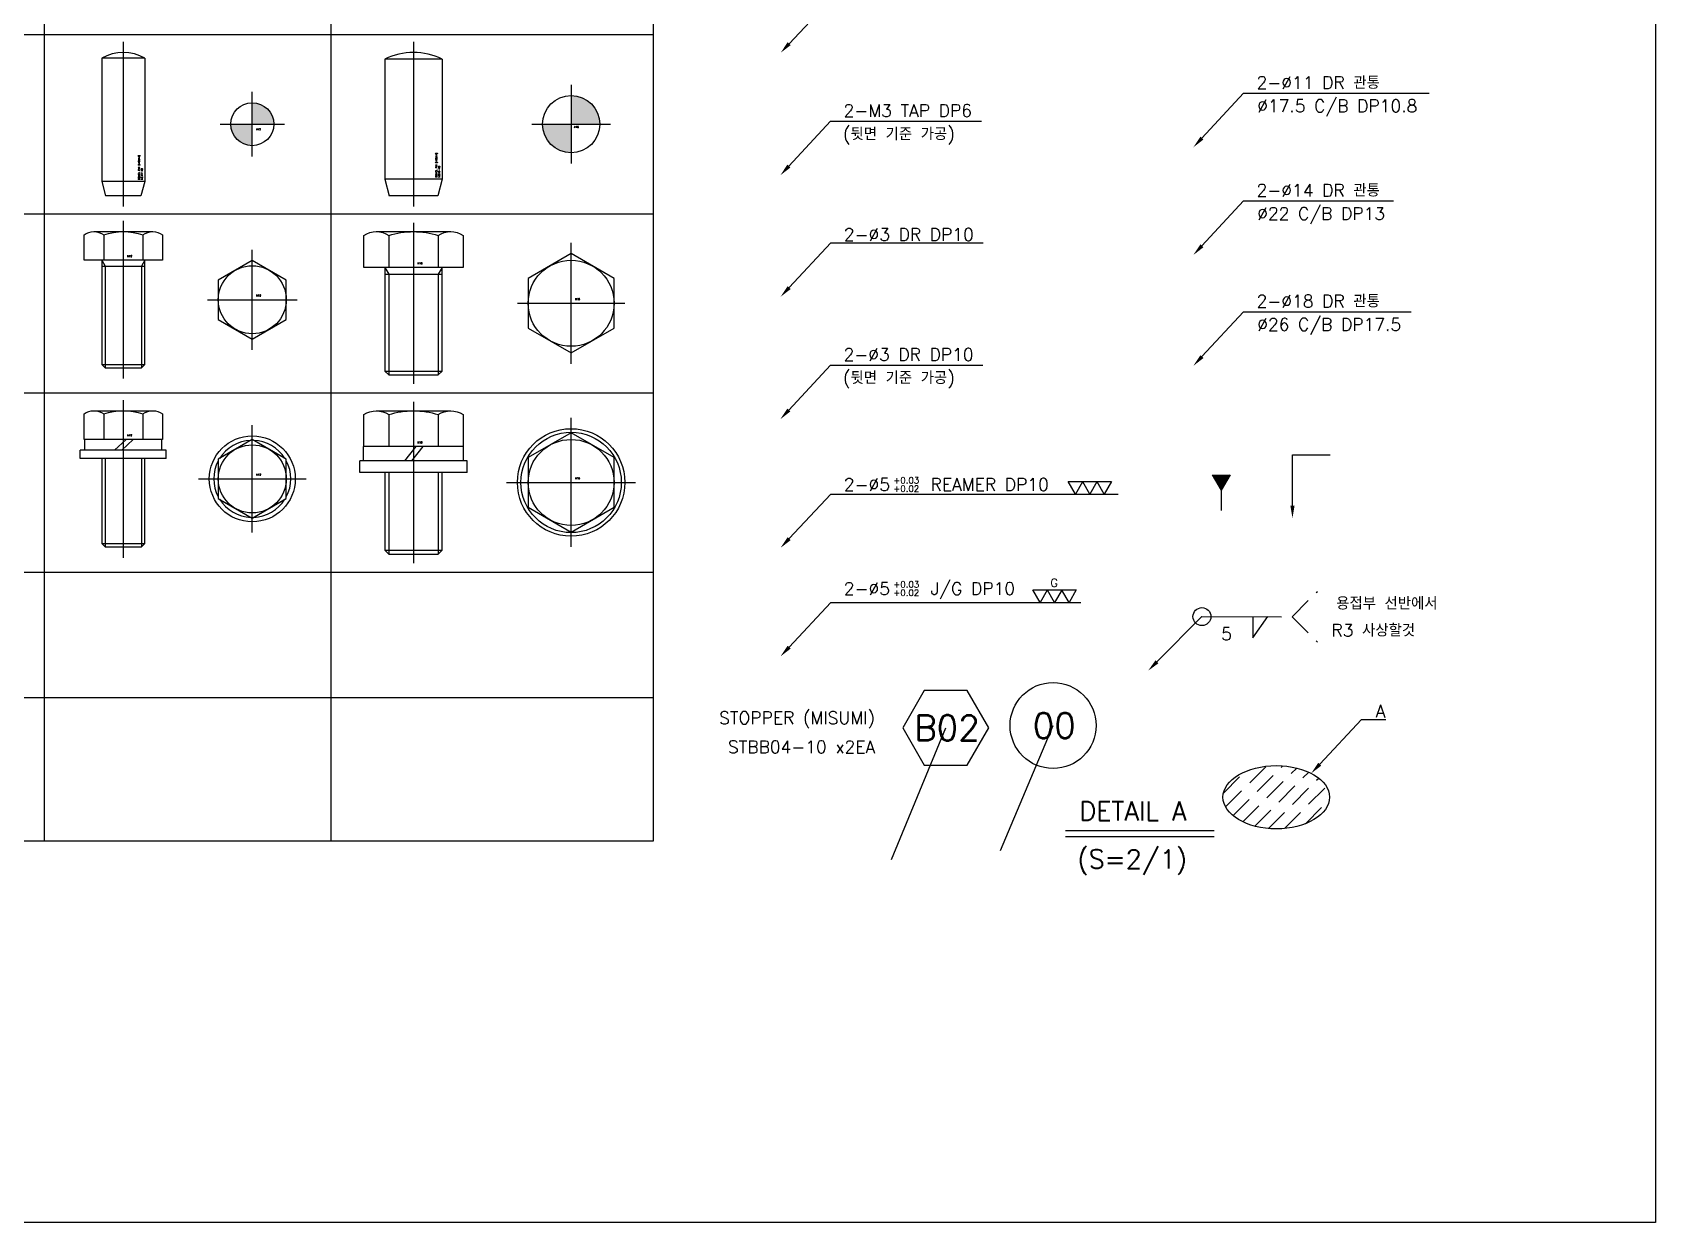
# Model space of a CAD drawing. Header units: millimetres. Extents: x -69 to 11173, y 1341 to 6119.
# Drawn here: x 2973.1 to 3426.1, y 4813.8 to 5145.9 of the extents above; entities that cross this region are included whole.
import ezdxf
from ezdxf.enums import TextEntityAlignment as Align

# ---------------------------------------------------------------- set-up
doc = ezdxf.new("R2010")
doc.units = ezdxf.units.MM
doc.linetypes.add('CENTER', pattern=[50.8, 31.75, -6.35, 6.35, -6.35])
doc.linetypes.add('HIDDEN', pattern=[9.525, 6.35, -3.175])
for name, color, linetype in [('1', 220, 'CENTER'), ('2', 181, 'HIDDEN'), ('3', 223, 'HIDDEN'), ('5', 3, 'Continuous')]:
    doc.layers.add(name, color=color, linetype=linetype)
doc.styles.get("Standard").update_dxf_attribs({"font": 'romans.shx', "bigfont": 'whgtxt.shx'})

msp = doc.modelspace()

# ---------------------------------------------------------------- hatches: boundary and pattern name
h = msp.add_hatch(color=256)
h.paths.add_polyline_path([(3034.43952, 5126.33639), (3034.43952, 5120.33639), (3040.43952, 5120.33639, 0.414213562)])
h.paths.add_polyline_path([(3034.43952, 5120.33639), (3028.43952, 5120.33639, 0.414213562), (3034.43952, 5114.33639)])
h.paths.add_polyline_path([(3035.27827, 5121.11774), (3037.44494, 5121.11774), (3037.44494, 5122.61774), (3035.27827, 5122.61774)], flags=24)
h = msp.add_hatch(color=256)
h.paths.add_polyline_path([(3123.43952, 5128.33639), (3123.43952, 5120.33639), (3131.43952, 5120.33639, 0.414213562)])
h.paths.add_polyline_path([(3123.43952, 5120.33639), (3115.43952, 5120.33639, 0.414213562), (3123.43952, 5112.33639)])
h.paths.add_polyline_path([(3124.55786, 5121.3782), (3127.44675, 5121.3782), (3127.44675, 5123.3782), (3124.55786, 5123.3782)], flags=24)
at = {"layer": '5', "ltscale": 5}
h = msp.add_hatch(color=256, dxfattribs=at)
h.paths.add_polyline_path([(3304.89222, 5022.48362), (3302.39222, 5022.48362), (3304.89222, 5018.1535)])
h.paths.add_polyline_path([(3307.39222, 5022.48362), (3304.89222, 5022.48362), (3304.89222, 5018.1535)])

# ---------------------------------------------------------------- linework, layer by layer
at = {"color": 8}
for p, q in [((2976.43952, 4920.33639), (2976.43952, 5497.83639)), ((3056.43952, 4920.33639), (3056.43952, 5497.83639)), ((3146.43952, 4920.33639), (3146.43952, 5497.83639)), ((2586.43952, 5145.33639), (3146.43952, 5145.33639)), ((2586.43952, 5095.33639), (3146.43952, 5095.33639)), ((2586.43952, 5045.33639), (3146.43952, 5045.33639)), ((2586.43952, 4995.33639), (3146.43952, 4995.33639)), ((2586.43952, 4960.33639), (3146.43952, 4960.33639)), ((2586.43952, 4920.33639), (3146.43952, 4920.33639))]:
    msp.add_line(p, q, dxfattribs=at)
for p, q in [((2992.43952, 5138.72869), (2992.43952, 5104.33639)), ((3004.43952, 5138.72869), (2992.43952, 5138.72869)), ((3004.43952, 5138.72869), (3004.43952, 5104.33639)), ((3087.43952, 5138.46075), (3071.43952, 5138.46075)), ((3071.43952, 5138.46075), (3071.43952, 5105.00306)), ((3087.43952, 5138.46075), (3087.43952, 5105.00306)), ((2992.43952, 5104.33639), (2993.51132, 5100.33639)), ((3004.43952, 5104.33639), (2992.43952, 5104.33639)), ((3004.43952, 5104.33639), (3003.36773, 5100.33639)), ((3087.43952, 5105.00306), (3071.43952, 5105.00306)), ((3071.43952, 5105.00306), (3072.68995, 5100.33639)), ((3087.43952, 5105.00306), (3086.18909, 5100.33639)), ((3003.36773, 5100.33639), (2993.51132, 5100.33639)), ((3086.18909, 5100.33639), (3072.68995, 5100.33639)), ((2990.21228, 5090.33639), (3006.66676, 5090.33639)), ((2992.95469, 5089.48788), (2992.95469, 5082.33639)), ((3003.92435, 5089.48788), (3003.92435, 5082.33639)), ((3069.04722, 5090.33639), (3089.83183, 5090.33639)), ((3072.51132, 5089.26459), (3072.51132, 5080.33639)), ((3086.36773, 5089.26459), (3086.36773, 5080.33639)), ((2992.43952, 5082.33639), (2992.43952, 5053.2836)), ((2992.43952, 5080.69576), (3004.43952, 5080.69576)), ((3004.43952, 5053.2836), (3004.43952, 5082.33639)), ((3071.43952, 5080.33639), (3071.43952, 5051.41892)), ((3087.43952, 5051.41892), (3087.43952, 5080.33639)), ((3071.43952, 5078.46139), (3087.43952, 5078.46139)), ((2992.43952, 5053.2836), (2993.38674, 5052.33639)), ((2992.43952, 5053.2836), (3004.43952, 5053.2836)), ((2993.38674, 5052.33639), (3003.49231, 5052.33639)), ((3003.49231, 5052.33639), (3004.43952, 5053.2836)), ((3071.43952, 5051.41892), (3072.52205, 5050.33639)), ((3071.43952, 5051.41892), (3087.43952, 5051.41892)), ((3072.52205, 5050.33639), (3086.35699, 5050.33639)), ((3086.35699, 5050.33639), (3087.43952, 5051.41892)), ((2990.21228, 5040.33639), (3006.66676, 5040.33639)), ((2992.95469, 5039.48788), (2992.95469, 5032.33639)), ((3003.92435, 5039.48788), (3003.92435, 5032.33639)), ((3069.04722, 5040.33639), (3089.83183, 5040.33639)), ((3072.51132, 5039.26459), (3072.51132, 5030.33639)), ((3086.36773, 5039.26459), (3086.36773, 5030.33639)), ((3010.43952, 5029.33639), (2986.43952, 5029.33639)), ((2986.43952, 5027.03639), (2986.43952, 5029.33639)), ((3009.18952, 5032.33639), (2987.68952, 5032.33639)), ((2987.68952, 5029.33639), (2987.68952, 5032.33639)), ((3009.18952, 5029.33639), (2987.68952, 5029.33639)), ((2995.99957, 5029.33639), (2999.19957, 5032.33639)), ((2997.97947, 5029.33639), (3001.17947, 5032.33639)), ((3009.18952, 5029.33639), (3009.18952, 5032.33639)), ((3010.43952, 5027.03639), (3010.43952, 5029.33639)), ((3093.43952, 5030.33639), (3065.43952, 5030.33639)), ((3065.43952, 5026.33639), (3065.43952, 5030.33639)), ((3076.99957, 5026.33639), (3080.19957, 5030.33639)), ((3078.97947, 5026.33639), (3082.17947, 5030.33639)), ((3093.43952, 5026.33639), (3093.43952, 5030.33639)), ((3010.43952, 5027.03639), (2986.43952, 5027.03639)), ((2992.43952, 5027.03639), (2992.43952, 5003.2836)), ((3004.43952, 5003.2836), (3004.43952, 5027.03639)), ((3094.43952, 5026.33639), (3064.43952, 5026.33639)), ((3064.43952, 5023.13639), (3064.43952, 5026.33639)), ((3093.43952, 5026.33639), (3065.43952, 5026.33639)), ((3094.43952, 5023.13639), (3094.43952, 5026.33639)), ((3094.43952, 5023.13639), (3064.43952, 5023.13639)), ((3071.43952, 5023.13639), (3071.43952, 5001.41892)), ((3087.43952, 5001.41892), (3087.43952, 5023.13639)), ((2992.43952, 5003.2836), (2993.38674, 5002.33639)), ((2992.43952, 5003.2836), (3004.43952, 5003.2836)), ((2993.38674, 5002.33639), (3003.49231, 5002.33639)), ((3003.49231, 5002.33639), (3004.43952, 5003.2836)), ((3071.43952, 5001.41892), (3087.43952, 5001.41892)), ((3071.43952, 5001.41892), (3072.52205, 5000.33639)), ((3072.52205, 5000.33639), (3086.35699, 5000.33639)), ((3086.35699, 5000.33639), (3087.43952, 5001.41892)), ((3261.43291, 4921.4738), (3302.91621, 4921.4738))]:
    msp.add_line(p, q)
msp.add_lwpolyline([(2498.09085, 5745.87219), (3426.13132, 5745.87219), (3426.13132, 4813.76463), (2498.09085, 4813.76463)], close=True)
for points in [[(2987.46987, 5082.33639), (2987.46987, 5089.48788, -0.309401076), (2992.95469, 5089.48788, -0.154700538), (3003.92435, 5089.48788, -0.309401076), (3009.40918, 5089.48788), (3009.40918, 5082.33639), (2987.46987, 5082.33639)], [(3065.58312, 5080.33639), (3065.58312, 5089.26459, -0.309401076), (3072.51132, 5089.26459, -0.154700538), (3086.36773, 5089.26459, -0.309401076), (3093.29593, 5089.26459), (3093.29593, 5080.33639), (3065.58312, 5080.33639)], [(2987.46987, 5032.33639), (2987.46987, 5039.48788, -0.309401076), (2992.95469, 5039.48788, -0.154700538), (3003.92435, 5039.48788, -0.309401076), (3009.40918, 5039.48788), (3009.40918, 5032.33639), (2987.46987, 5032.33639)], [(3065.58312, 5030.33639), (3065.58312, 5039.26459, -0.309401076), (3072.51132, 5039.26459, -0.154700538), (3086.36773, 5039.26459, -0.309401076), (3093.29593, 5039.26459), (3093.29593, 5030.33639), (3065.58312, 5030.33639)]]:
    msp.add_lwpolyline(points, format="xyb")
for points in [[(3135.43952, 5063.40819), (3135.43952, 5077.26459), (3123.43952, 5084.1928), (3111.43952, 5077.26459), (3111.43952, 5063.40819), (3123.43952, 5056.47998), (3135.43952, 5063.40819)], [(3043.93952, 5065.85156), (3043.93952, 5076.82122), (3034.43952, 5082.30604), (3024.93952, 5076.82122), (3024.93952, 5065.85156), (3034.43952, 5060.36673), (3043.93952, 5065.85156)], [(3135.43952, 5013.40819), (3135.43952, 5027.26459), (3123.43952, 5034.1928), (3111.43952, 5027.26459), (3111.43952, 5013.40819), (3123.43952, 5006.47998), (3135.43952, 5013.40819)], [(3043.93952, 5015.85156), (3043.93952, 5026.82122), (3034.43952, 5032.30604), (3024.93952, 5026.82122), (3024.93952, 5015.85156), (3034.43952, 5010.36673), (3043.93952, 5015.85156)]]:
    msp.add_lwpolyline(points)
for centre, radius in [((3034.43952, 5120.33639), 6), ((3123.43952, 5120.33639), 8), ((3034.43952, 5071.33639), 9.5), ((3123.43952, 5070.33639), 12), ((3123.43952, 5020.33639), 15), ((3123.43952, 5020.33639), 14), ((3034.43952, 5021.33639), 12), ((3034.43952, 5021.33639), 9.5), ((3123.43952, 5020.33639), 12)]:
    msp.add_circle(centre, radius)
for centre, radius, start, end in [((2998.43952, 5128.33639), 12, 60, 120), ((3079.43952, 5122.33776), 17.99863, 63.6100297, 116.3899703), ((3034.43952, 5021.33639), 10.75, 92.0945272, 147.9054728), ((3034.43952, 5021.33639), 10.75, 32.0945272, 87.9054728), ((3034.43952, 5021.33639), 10.75, 152.0945272, 207.9054728), ((3034.43952, 5021.33639), 10.75, 332.0945272, 27.9054728), ((3034.43952, 5021.33639), 10.75, 212.0945272, 267.9054728), ((3034.43952, 5021.33639), 10.75, 272.0945272, 327.9054728)]:
    msp.add_arc(centre, radius, start, end)
at = {"layer": '1', "ltscale": 7}
for p, q in [((2998.43952, 5143.33639), (2998.43952, 5097.33639)), ((3079.43952, 5143.33639), (3079.43952, 5097.33639)), ((3034.43952, 5111.33639), (3034.43952, 5129.33639)), ((3123.43952, 5131.33639), (3123.43952, 5109.33639)), ((3025.43952, 5120.33639), (3043.43952, 5120.33639)), ((3112.43952, 5120.33639), (3134.43952, 5120.33639)), ((2998.43952, 5093.33639), (2998.43952, 5049.33639)), ((3034.43952, 5057.36673), (3034.43952, 5085.30604)), ((3021.93952, 5071.33639), (3046.93952, 5071.33639)), ((2998.43952, 5043.33639), (2998.43952, 4999.33639))]:
    msp.add_line(p, q, dxfattribs=at)
at = {"layer": '1', "ltscale": 10}
for p, q in [((3079.43952, 5092.83639), (3079.43952, 5047.83639)), ((3123.43952, 5053.47998), (3123.43952, 5087.1928)), ((3108.43952, 5070.33639), (3138.43952, 5070.33639)), ((3079.43952, 5042.83639), (3079.43952, 4997.83639)), ((3123.43952, 5002.33639), (3123.43952, 5038.33639)), ((3105.43952, 5020.33639), (3141.43952, 5020.33639))]:
    msp.add_line(p, q, dxfattribs=at)
at = {"layer": '1', "linetype": 'ByBlock'}
for p, q in [((2992.43952, 5082.33639), (2993.38674, 5080.69576)), ((2993.38674, 5080.69576), (2993.38674, 5052.33639)), ((3004.43952, 5082.33639), (3003.49231, 5080.69576)), ((3003.49231, 5080.69576), (3003.49231, 5052.33639)), ((3071.43952, 5080.33639), (3072.52205, 5078.46139)), ((3087.43952, 5080.33639), (3086.35699, 5078.46139)), ((3072.52205, 5078.46139), (3072.52205, 5050.33639)), ((3086.35699, 5078.46139), (3086.35699, 5050.33639)), ((2993.38674, 5027.03639), (2993.38674, 5002.33639)), ((3003.49231, 5027.03639), (3003.49231, 5002.33639)), ((3072.52205, 5023.13639), (3072.52205, 5000.33639)), ((3086.35699, 5023.13639), (3086.35699, 5000.33639))]:
    msp.add_line(p, q, dxfattribs=at)
at = {"layer": '1', "ltscale": 8}
for p, q in [((3034.43952, 5006.33639), (3034.43952, 5036.33639)), ((3019.43952, 5021.33639), (3049.43952, 5021.33639))]:
    msp.add_line(p, q, dxfattribs=at)
at = {"layer": '2'}
for p, q in [((3305.51277, 4933.64456), (3311.46168, 4939.59348)), ((3306.10963, 4929.7513), (3317.50783, 4941.14949)), ((3308.1769, 4927.32844), (3322.08357, 4941.23511)), ((3310.9381, 4925.59951), (3325.96538, 4940.62679)), ((3314.23683, 4924.40812), (3329.30967, 4939.48095)), ((3318.06786, 4923.74902), (3332.12165, 4937.8028)), ((3322.56873, 4923.75975), (3334.2638, 4935.45483)), ((3328.38412, 4925.08502), (3335.09142, 4931.79232))]:
    msp.add_line(p, q, dxfattribs=at)
at = {"layer": '3'}
for p, q in [((3302.39222, 5022.48362), (3304.89222, 5018.1535)), ((3324.6785, 4982.86318), (3331.74956, 4989.93425)), ((3324.6785, 4982.86318), (3331.74956, 4975.79211))]:
    msp.add_line(p, q, dxfattribs=at)
at = {"layer": '5', "ltscale": 5}
for p, q in [((3264.18388, 5017.10088), (3262.16316, 5020.60088)), ((3262.16316, 5020.60088), (3266.20461, 5020.60088)), ((3266.16086, 5020.5251), (3264.18388, 5017.10088)), ((3266.20461, 5020.60088), (3270.24606, 5020.60088)), ((3268.22533, 5017.10088), (3266.24836, 5020.5251)), ((3270.20231, 5020.5251), (3268.22533, 5017.10088)), ((3270.24606, 5020.60088), (3274.28751, 5020.60088)), ((3272.26679, 5017.10088), (3270.28981, 5020.5251)), ((3274.28751, 5020.60088), (3272.26679, 5017.10088)), ((3304.89222, 5022.48362), (3304.89222, 5012.48362)), ((3307.39222, 5022.48362), (3304.89222, 5018.1535)), ((3259.40599, 5017.10088), (3276.16668, 5017.10088)), ((3254.34671, 4986.82177), (3252.32599, 4990.32177)), ((3252.32599, 4990.32177), (3256.36744, 4990.32177)), ((3256.32369, 4990.246), (3254.34671, 4986.82177)), ((3256.36744, 4990.32177), (3260.40889, 4990.32177)), ((3258.38817, 4986.82177), (3256.41119, 4990.246)), ((3260.36514, 4990.246), (3258.38817, 4986.82177)), ((3260.40889, 4990.32177), (3264.45034, 4990.32177)), ((3262.42962, 4986.82177), (3260.45264, 4990.246)), ((3264.45034, 4990.32177), (3262.42962, 4986.82177)), ((3248.90599, 4986.82177), (3265.66668, 4986.82177)), ((3313.72813, 4982.87445), (3313.72813, 4976.99325)), ((3313.72813, 4976.99325), (3317.8876, 4982.87445)), ((3222.01297, 4962.24134), (3216.01297, 4951.84903)), ((3234.01297, 4962.24134), (3222.01297, 4962.24134)), ((3240.01297, 4951.84903), (3234.01297, 4962.24134)), ((3243.32518, 4917.5968), (3257.96076, 4952.48526)), ((3212.81886, 4915.12256), (3228.01297, 4951.84903)), ((3216.01297, 4951.84903), (3222.01297, 4941.45673)), ((3234.01297, 4941.45673), (3240.01297, 4951.84903)), ((3222.01297, 4941.45673), (3234.01297, 4941.45673)), ((3261.43291, 4923.15638), (3302.91621, 4923.15638))]:
    msp.add_line(p, q, dxfattribs=at)
for points in [[(3184.3035, 5142.80721), (3195.92682, 5155.25851), (3238.07266, 5155.25851)], [(3299.52042, 5116.46163), (3311.15053, 5128.98651), (3362.96303, 5128.98651)], [(3184.22162, 5108.63887), (3195.85173, 5121.16375), (3237.99756, 5121.16375)], [(3299.52042, 5086.39534), (3311.15053, 5098.92022), (3352.96303, 5098.92022)], [(3184.3035, 5074.72531), (3195.92682, 5087.1766), (3238.40599, 5087.1766)], [(3299.52042, 5055.46382), (3311.15053, 5067.9887), (3357.96303, 5067.9887)], [(3184.22162, 5040.55696), (3195.85173, 5053.08184), (3238.3309, 5053.08184)], [(3324.78768, 5013.83162), (3324.78768, 5028.00885), (3334.6594, 5028.00885), (3335.2844, 5028.00885)], [(3184.3035, 5004.64958), (3195.92682, 5017.10088), (3259.40599, 5017.10088)], [(3184.3035, 4974.37048), (3195.92682, 4986.82177), (3248.90599, 4986.82177)], [(3286.97311, 4970.28041), (3299.51424, 4982.89449), (3321.72016, 4982.86318)], [(3332.40456, 4941.69561), (3344.02788, 4954.14691), (3350.81955, 4954.14691)]]:
    msp.add_lwpolyline(points, dxfattribs=at)
for centre, radius in [((3299.51424, 4982.89449), 2.5), ((3257.96076, 4952.48526), 12)]:
    msp.add_circle(centre, radius, dxfattribs=at)
for centre in [(3266.20461, 5020.49984), (3270.24606, 5020.49984), (3256.36744, 4990.22074), (3260.40889, 4990.22074)]:
    msp.add_arc(centre, 0.05052, 30, 150, dxfattribs=at)
at = {"layer": '5'}
msp.add_ellipse((3320.25916, 4932.47724), major_axis=(-14.87714, 0), ratio=0.593156592, dxfattribs=at)
at = {"layer": '5', "ltscale": 5}
for points in [[(3184.72991, 5142.40915), (3181.91515, 5140.24874), (3183.87708, 5143.20527)], [(3299.94789, 5116.06471), (3297.13886, 5113.89684), (3299.09296, 5116.85856)], [(3184.64909, 5108.24194), (3181.84006, 5106.07407), (3183.79416, 5109.03579)], [(3299.94789, 5085.99841), (3297.13886, 5083.83054), (3299.09296, 5086.79226)], [(3184.72991, 5074.32725), (3181.91515, 5072.16683), (3183.87708, 5075.12336)], [(3299.94789, 5055.06689), (3297.13886, 5052.89903), (3299.09296, 5055.86075)], [(3184.64909, 5040.16003), (3181.84006, 5037.99217), (3183.79416, 5040.95389)], [(3325.37101, 5013.83162), (3324.78768, 5010.33162), (3324.20435, 5013.83162)], [(3184.72991, 5004.25153), (3181.91515, 5002.09111), (3183.87708, 5005.04764)], [(3184.72991, 4973.97242), (3181.91515, 4971.812), (3183.87708, 4974.76853)], [(3287.38678, 4969.86913), (3284.50542, 4967.79837), (3286.55944, 4970.69169)], [(3332.83097, 4941.29755), (3330.01621, 4939.13713), (3331.97815, 4942.09367)]]:
    msp.add_solid(points, dxfattribs=at)

# ---------------------------------------------------------------- texts
for s, p in [('DETAIL A', (3265.25793, 4926.01437)), ('(S=2/1)', (3264.73739, 4912.56668))]:
    msp.add_text(s, height=5.25).set_placement(p)
at = {"layer": '3', "color": 7}
for s, height, p in [('2-∅11 DR 관통', 3.5, (3314.77553, 5130.18676)), ('2-M3 TAP DP6', 3.5, (3199.47673, 5122.364)), ('∅17.5 C/B DP10.8', 3.5, (3314.9422, 5123.68676)), ('(뒷면 기준 가공)', 3.5, (3199.31006, 5115.864)), ('2-∅14 DR 관통', 3.5, (3314.77553, 5100.12047)), ('∅22 C/B DP13', 3.5, (3314.9422, 5093.62047)), ('2-∅3 DR DP10', 3.5, (3199.55182, 5087.8016)), ('2-∅18 DR 관통', 3.5, (3314.77553, 5069.18895)), ('∅26 C/B DP17.5', 3.5, (3314.9422, 5062.68895)), ('2-∅3 DR DP10', 3.5, (3199.47673, 5054.28209)), ('(뒷면 기준 가공)', 3.5, (3199.31006, 5047.78209)), ('2-∅5', 3.5, (3199.55182, 5018.01755)), ('+0.03', 1.75, (3213.38516, 5020.05921)), (' REAMER DP10', 3.5, (3221.38516, 5018.01755)), ('+0.02', 1.75, (3213.38516, 5017.72588)), ('+0.03', 1.75, (3213.38516, 4990.98844)), (' J/G DP10', 3.5, (3221.38516, 4988.94677)), ('2-∅5', 3.5, (3199.55182, 4988.94677)), ('+0.02', 1.75, (3213.38516, 4988.65511)), ('5', 3.5, (3304.88776, 4976.33028)), ('STOPPER (MISUMI)', 3.5, (3164.75143, 4952.88781)), ('A', 3.5, (3347.98622, 4954.77191)), ('STBB04-10 x2EA', 3.5, (3167.20127, 4944.7614))]:
    msp.add_text(s, height=height, dxfattribs=at).set_placement(p)
at = {"layer": '3'}
for s, p in [('%%c16', (3124.25694, 5119.31156)), ('%%c12', (3035.52827, 5118.63096)), ('M12', (2999.52827, 5083.24974)), ('M16', (3080.52827, 5081.24974)), ('M12', (3035.52827, 5072.24974)), ('M16', (3124.52827, 5071.24974)), ('M12', (2999.52827, 5033.24974)), ('M16', (3080.52827, 5031.24974)), ('M12', (3035.52827, 5022.24974)), ('M16', (3124.52827, 5021.24974))]:
    msp.add_text(s, height=0.5, dxfattribs=at).set_placement(p)
for s, p in [('DOWEL PIN (MISUMI)', (3003.08489, 5104.80818)), ('DOWEL PIN (MISUMI)', (3086.08489, 5105.47484)), ('MS14-40', (3003.85589, 5104.8045)), ('MS16-40', (3086.85589, 5105.47117))]:
    msp.add_text(s, height=0.5, rotation=90, dxfattribs=at).set_placement(p)
at = {"layer": '3', "color": 7}
for s, p in [('용접부 선반에서', (3351.14071, 4986.74076)), ('R3 사상할것', (3347.3551, 4979.24369))]:
    msp.add_text(s, height=3.5, dxfattribs=at).set_placement(p, align=Align.MIDDLE)
at = {"layer": '3', "color": 0}
for s, p in [('B02', (3228.33779, 4948.3358)), ('00', (3258.28558, 4948.97203))]:
    msp.add_text(s, height=7, dxfattribs=at).set_placement(p, align=Align.CENTER)
at = {"layer": '5', "ltscale": 5}
msp.add_text('G', height=2.26321, dxfattribs=at).set_placement((3257.25245, 4991.19636))

doc.saveas('drawing.dxf')
